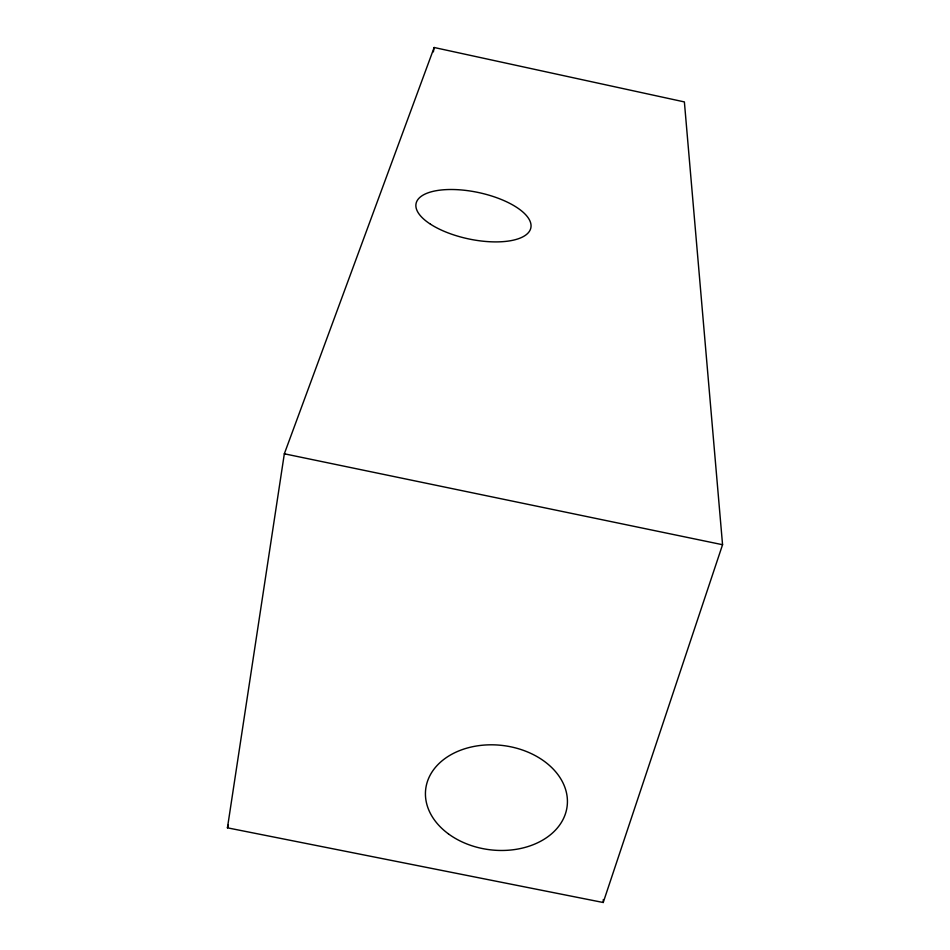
<?xml version="1.0" encoding="UTF-8"?>
<svg xmlns="http://www.w3.org/2000/svg" width="950" height="950" viewBox="0 0 950 950"><rect width="100%" height="100%" fill="white"/><g stroke="black" fill="none" stroke-linecap="round" stroke-linejoin="round"><path stroke-width="1.43" d="M603.226 902.5L722.558 544.718L684.38 101.923L434.162 47.5L284.335 453.791L227.442 827.83L603.226 902.5L603.286 899.543M433.366 51.87L434.162 47.5M227.442 827.83L228.321 825.004M722.558 544.718L284.335 453.791L284.822 454.278M448.471 833.91A71.226 52.523 6.8 0 0 565.749 812.773A71.226 52.523 6.8 0 0 475.059 746.237A71.226 52.523 6.8 0 0 448.471 833.91M430.469 224.176A58.651 23.703 12 0 0 528.164 232.904A58.651 23.703 12 0 0 461.843 190A58.651 23.703 12 0 0 430.469 224.176"/></g></svg>
